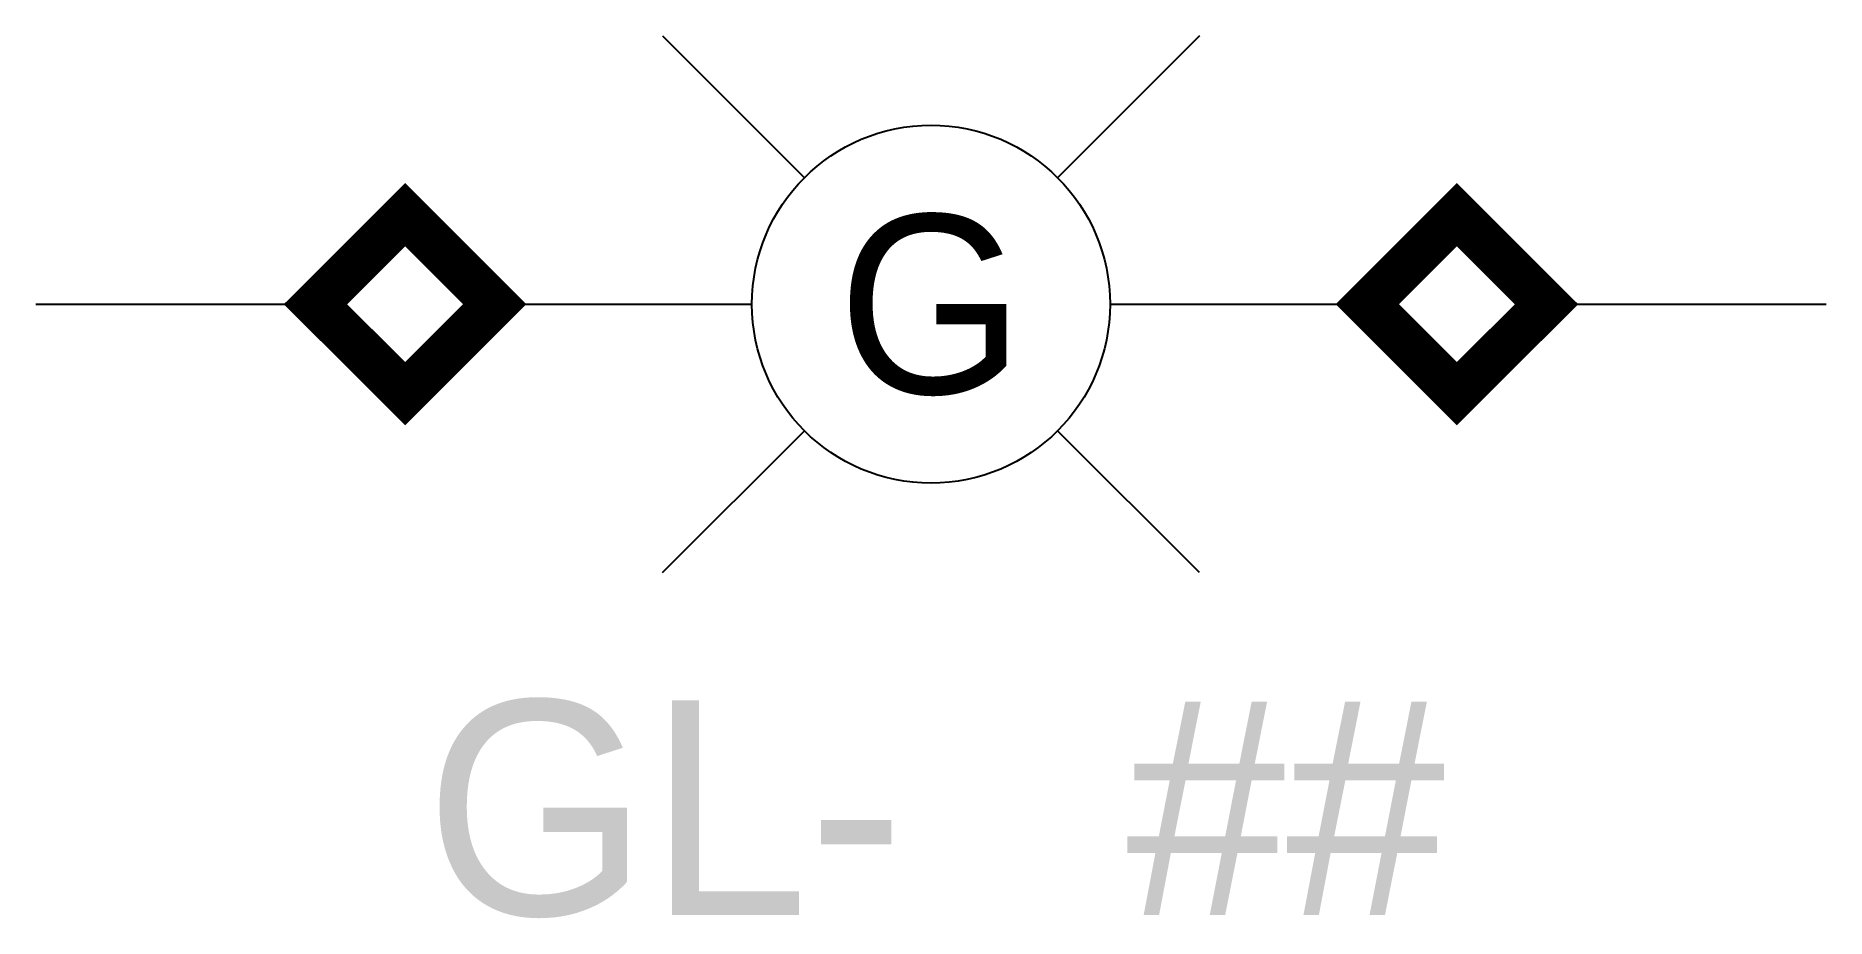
# Model space of a CAD drawing. Extents: x -0.5 to 0.5, y -0.34 to 0.15.
import ezdxf
from ezdxf.enums import TextEntityAlignment as Align

# ---------------------------------------------------------------- set-up
doc = ezdxf.new("R2010")
doc.units = 0
doc.header["$MEASUREMENT"] = 0
doc.layers.get('0').update_dxf_attribs({"color": 2, "linetype": 'CONTINUOUS'})
doc.layers.add('TEXT', color=7, linetype='CONTINUOUS')

msp = doc.modelspace()

# ---------------------------------------------------------------- linework, layer by layer
at = {"color": 5}
for p, q in [((-0.15, 0.15), (-0.0707, 0.0707)), ((0.15, 0.15), (0.0707, 0.0707)), ((-0.15, -0.15), (-0.0707, -0.0707)), ((0.15, -0.15), (0.0707, -0.0707))]:
    msp.add_line(p, q, dxfattribs=at)
for p, q in [((-0.5, 0), (-0.3438, 0)), ((-0.2437, 0), (-0.1, 0)), ((0.1, 0), (0.2437, 0)), ((0.3438, 0), (0.5, 0))]:
    msp.add_line(p, q)
at = {"color": 7, "const_width": 0.025}
for points in [[(-0.2437, 0), (-0.2937, -0.05), (-0.3438, 0), (-0.2937, 0.05), (-0.2437, 0)], [(0.2437, 0), (0.2937, 0.05), (0.3438, 0), (0.2937, -0.05), (0.2437, 0)]]:
    msp.add_lwpolyline(points, dxfattribs=at)
at = {"color": 5}
msp.add_circle((0, 0), 0.1, dxfattribs=at)

# ---------------------------------------------------------------- texts
at = {"layer": 'TEXT'}
msp.add_text('G', height=0.1, dxfattribs=at).set_placement((0, -0.05), align=Align.CENTER)
at = {"layer": 'TEXT', "color": 7}
msp.add_text('GL-', height=0.12, dxfattribs=at).set_placement((-0.1488, -0.3414), align=Align.CENTER)
at = {"layer": 'TEXT'}
msp.add_text('##', height=0.12, dxfattribs=at).set_placement((0.1089, -0.3414))

doc.saveas('drawing.dxf')
